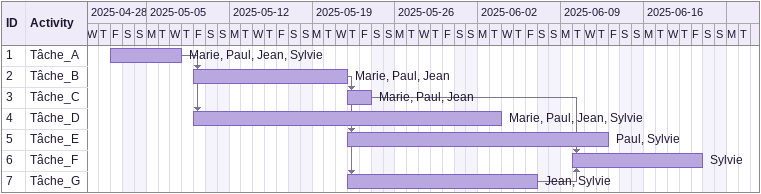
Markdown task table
| ID | Task | Start | Finish | Predecessors | Resources |
|---|---|---|---|---|---|
| 1 | Tâche_A | 2025-05-02 | 2025-05-07 |  | Marie, Paul, Jean, Sylvie |
| 2 | Tâche_B | 2025-05-09 | 2025-05-21 | 1 | Marie, Paul, Jean |
| 3 | Tâche_C | 2025-05-22 | 2025-05-23 | 2 | Marie, Paul, Jean |
| 4 | Tâche_D | 2025-05-09 | 2025-06-03 | 1 | Marie, Paul, Jean, Sylvie |
| 5 | Tâche_E | 2025-05-22 | 2025-06-12 | 2 | Paul, Sylvie |
| 6 | Tâche_F | 2025-06-10 | 2025-06-20 | 3, 7 | Sylvie |
| 7 | Tâche_G | 2025-05-22 | 2025-06-06 | 2 | Jean, Sylvie |
